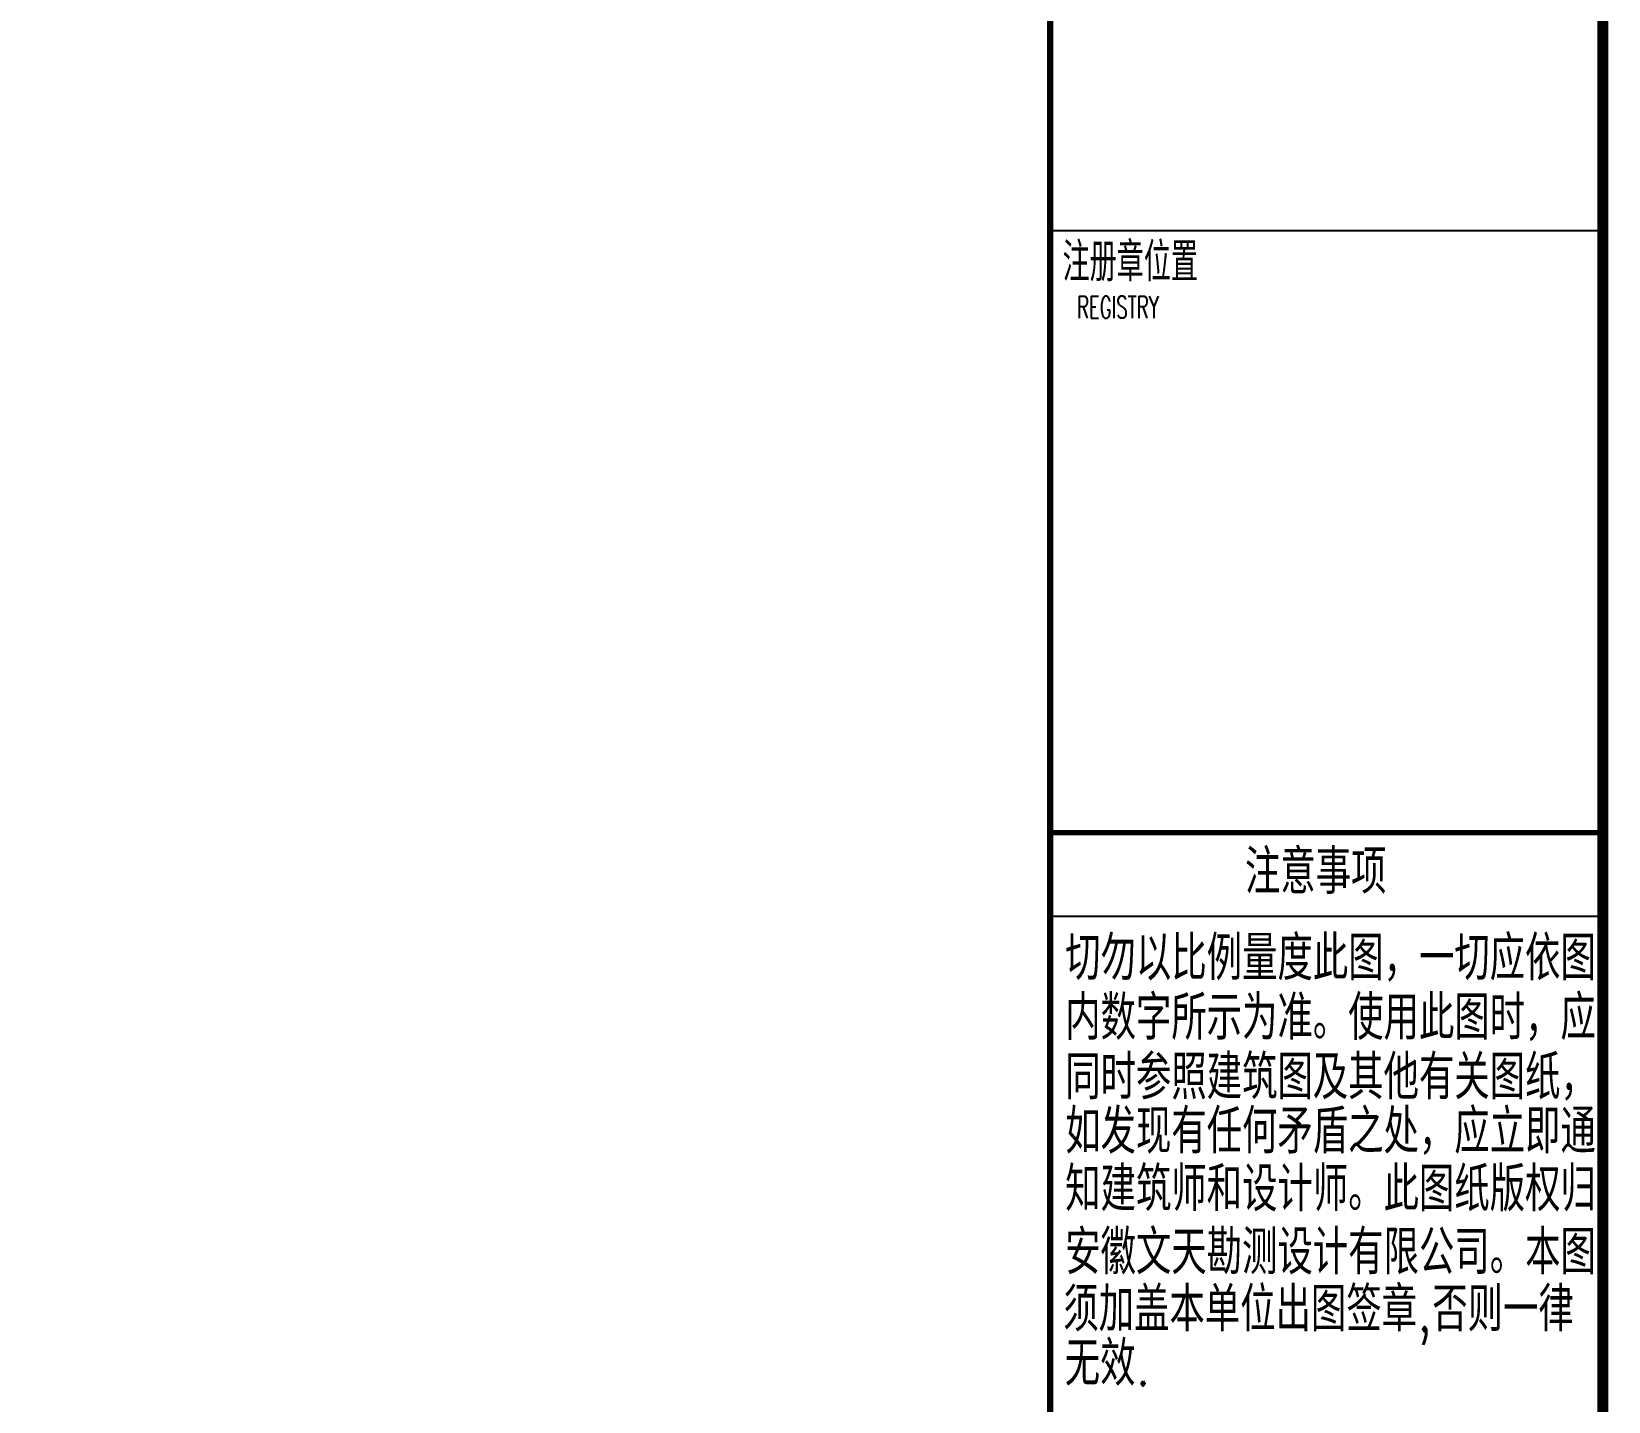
# Model space of a CAD drawing. Extents: x 14207793 to 14719554, y -1675802 to -1228715.
# Drawn here: x 14501615 to 14515880, y -1401348 to -1388958 of the extents above; entities that cross this region are included whole.
import ezdxf

# ---------------------------------------------------------------- set-up
doc = ezdxf.new("R2010")
doc.units = 0
doc.header["$LTSCALE"] = 500
doc.header["$MEASUREMENT"] = 0
doc.layers.get('0').update_dxf_attribs({"linetype": 'CONTINUOUS'})
doc.layers.add('PUB_TITLE', color=4, linetype='CONTINUOUS')
doc.layers.add('WINDOW', color=96, linetype='CONTINUOUS')
doc.styles.add('HZ', font='txt', dxfattribs={"width": 0.8, "bigfont": 'hztxt'})
doc.styles.add('LLC', font='romans', dxfattribs={"bigfont": 'hzdx'})

msp = doc.modelspace()

# ---------------------------------------------------------------- linework, layer by layer
at = {"color": 4}
msp.add_line((14510830, -1390756.2), (14515830, -1390756.2, -660.91), dxfattribs=at)
at = {"color": 4, "const_width": 59.39}
msp.add_lwpolyline([(14515830, -1417567.5), (14510830, -1417567.5), (14510830, -1385308.58), (14515830, -1385308.58)], close=True, dxfattribs=at)
at = {"layer": 'PUB_TITLE'}
msp.add_line((14515830, -1396960.79, -1000), (14510830, -1396960.79), dxfattribs=at)
at = {"layer": 'PUB_TITLE', "const_width": 100}
msp.add_lwpolyline([(14459930, -1417567.5), (14515830, -1417567.5), (14515830, -1377567.5), (14459930, -1377567.5)], close=True, dxfattribs=at)
at = {"layer": 'PUB_TITLE', "const_width": 50}
msp.add_lwpolyline([(14515830, -1396203.82), (14510830, -1396203.82)], dxfattribs=at)

# ---------------------------------------------------------------- texts
at = {"layer": 'PUB_TITLE', "style": 'HZ', "width": 0.8}
for s, p in [('注意事项', (14512592.11, -1396756.68, -388.11)), ('切勿以比例量度此图，一切应依图', (14510965.81, -1397537.94, 1907.24)), ('内数字所示为准。使用此图时，应', (14510965.81, -1398076.46, 1907.24)), ('同时参照建筑图及其他有关图纸，', (14510965.81, -1398614.97, 1907.24)), ('如发现有任何矛盾之处，应立即通', (14510965.81, -1399104.97, 1907.24)), ('知建筑师和设计师。此图纸版权归', (14510965.81, -1399627.32, 1907.24)), ('安徽文天勘测设计有限公司。本图', (14510965.81, -1400198.18, 1907.24)), ('须加盖本单位出图签章,否则一律', (14510948.75, -1400713.78, 1907.24)), ('无效.', (14510961.61, -1401203.78, 1907.24))]:
    msp.add_text(s, height=400, dxfattribs=at).set_placement(p)
at = {"layer": 'WINDOW', "color": 4}
for s, height, style, width, p in [('注册章位置', 350, 'HZ', 0.7, (14510941.99, -1391217.06, -1295.35)), ('REGISTRY', 200, 'LLC', 0.6, (14511072.65, -1391551.22, -2295.35))]:
    msp.add_text(s, height=height, dxfattribs=dict(at, style=style, width=width)).set_placement(p)

doc.saveas('drawing.dxf')
